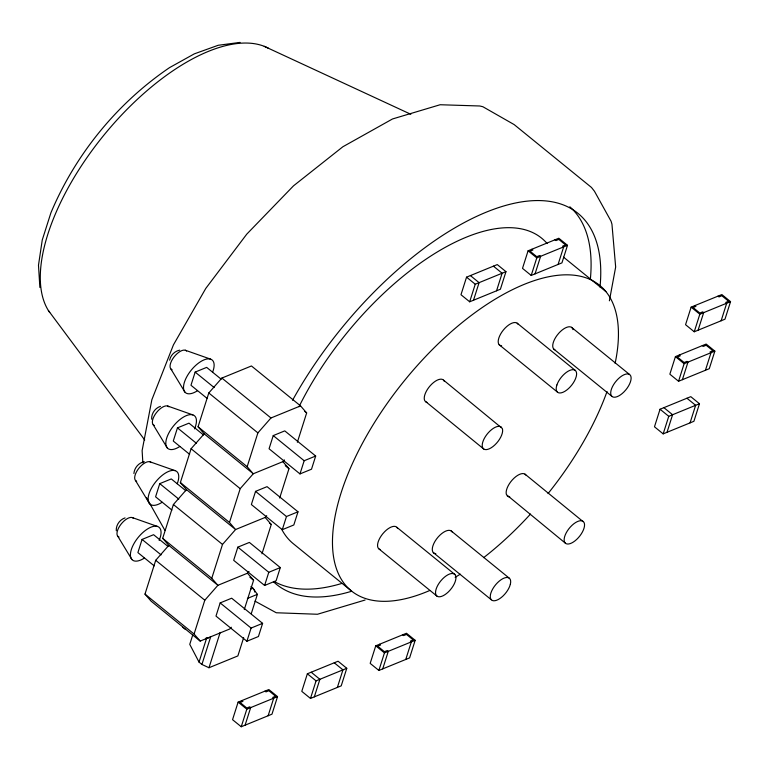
<?xml version="1.0" encoding="UTF-8"?>
<svg xmlns="http://www.w3.org/2000/svg" width="769" height="769" viewBox="0 0 769 769"><rect width="100%" height="100%" fill="white"/><g stroke="black" fill="none" stroke-linecap="round" stroke-linejoin="round"><path stroke-width="1.15" d="M133.912 473.521C134.315 467.869 138.68 462.765 144.284 461.708M609.384 300.814L615.661 267.026L611.951 224.202L611.076 221.241L594.475 191.27L591.476 187.453L514.153 124.588L482.865 106.728L479.769 105.987L440.137 104.738L392.517 118.964L342.859 146.764L293.498 185.848L246.753 234.161L205.794 288.404L173.429 344.887L151.849 399.765L142.121 450.615L142.851 462.813M169.632 360.161C170.555 355.22 174.746 351.125 179.667 350.155M168.094 546.499L153.589 534.705L142.073 539.425L137.891 552.594L154.204 565.859M185.781 490.718L171.285 478.933L159.76 483.643L155.588 496.822L171.891 510.078M203.477 434.946L188.982 423.161L177.456 427.872L173.275 441.05L189.587 454.306M221.164 379.175L206.669 367.38L195.153 372.1L190.972 385.269L207.274 398.534M231.315 627.235L229.768 628.984L200.2 641.086L151.099 601.166L144.985 594.11L155.713 560.293L168.796 545.384L162.682 538.338L173.4 504.522L186.492 489.613L180.369 482.557L191.097 448.74L204.179 433.841L198.066 426.785L208.793 392.969L221.876 378.06L251.444 365.967L300.544 405.888L306.658 412.943L297.363 442.242M192.663 635.204L189.76 644.355L199.027 662.099L201.92 664.454L208.976 667.742L237.861 655.928L243.648 637.684M200.2 641.086L194.076 634.031L204.804 600.214L217.896 585.305L247.464 573.213L249.002 571.454M168.796 545.384L217.896 585.305L211.773 578.259L222.501 544.442L235.583 529.533L265.161 517.441L266.699 515.682M186.492 489.613L235.583 529.533L229.47 522.478L240.197 488.661L253.28 473.762L282.848 461.66L284.386 459.91M204.179 433.841L253.28 473.762L247.157 466.706L257.884 432.889L270.967 417.98L300.544 405.888M199.027 662.099L206.688 637.943M220.165 602.915L215.983 616.094L246.907 641.24L258.432 636.521L262.613 623.351L231.68 598.205L220.165 602.915L251.088 628.062L262.613 623.351M237.852 547.144L233.67 560.313L264.603 585.459L276.119 580.749L280.301 567.58L249.377 542.424L237.852 547.144L268.785 572.29L280.301 567.58M255.548 491.362L251.367 504.541L282.29 529.687L293.816 524.977L297.997 511.798L267.064 486.652L255.548 491.362L286.472 516.518L297.997 511.798M273.235 435.59L269.063 448.769L299.987 473.915L311.512 469.205L315.684 456.027L284.761 430.88L273.235 435.59L304.168 460.737L315.684 456.027M201.92 664.454L210.629 637.011L208.043 638.02A7.036 4.037 17.6 0 1 205.659 638.26M208.976 667.742L220.184 632.397M244.282 609.567L253.587 580.259L247.464 573.213M261.979 553.795L271.274 524.487L265.161 517.441M279.676 498.024L288.971 468.715L282.848 461.66M251.242 613.739L257.394 594.35L252.847 588.208L250.905 586.699M246.907 641.24L251.088 628.062M264.603 585.459L268.785 572.29M282.29 529.687L286.472 516.518M299.987 473.915L304.168 460.737M238.121 702.116L232.546 719.678L241.245 726.753L271.976 714.18L277.542 696.618L268.842 689.543L238.121 702.116L246.82 709.181L277.542 696.618M241.245 726.753L246.82 709.181M245.09 725.177L250.665 707.615L249.694 706.826L246.811 708.009L240.053 702.51L242.927 701.328L241.966 700.54M268.131 715.756L273.706 698.185L272.735 697.406L275.619 696.224L268.852 690.725L265.968 691.898L265.007 691.12M307.36 673.788L301.784 691.36L310.484 698.435L341.215 685.861L346.781 668.299L338.081 661.225L307.36 673.788L316.059 680.863L346.781 668.299M310.484 698.435L316.059 680.863M314.329 696.858L319.894 679.296L311.205 672.221M466.552 277.157L460.977 294.719L469.676 301.794L500.398 289.231L505.973 271.659L497.274 264.584L466.552 277.157L475.242 284.222L505.973 271.659M337.37 687.438L342.945 669.866L334.246 662.791M469.676 301.794L475.242 284.222M473.512 300.227L479.087 282.656L470.388 275.581M375.753 645.816L370.177 663.378L378.877 670.453L409.598 657.889L415.173 640.317L406.474 633.252L375.753 645.816L384.452 652.891L415.173 640.317M496.553 290.797L502.128 273.226L493.429 266.161M378.877 670.453L384.452 652.891M382.722 668.886L388.287 651.314L387.326 650.536L384.442 651.708L377.675 646.21L380.559 645.028L379.588 644.249M528.082 250.8L522.507 268.371L531.206 275.446L561.937 262.873L567.503 245.311L558.803 238.236L528.082 250.8L536.781 257.875L567.503 245.311M405.763 659.456L411.338 641.894L410.367 641.106L413.251 639.923L406.484 634.425L403.6 635.607L402.639 634.819M531.206 275.446L536.781 257.875M535.051 273.87L540.626 256.308L539.655 255.519L536.772 256.692L530.014 251.194L532.888 250.021L531.927 249.233M558.092 264.44L563.667 246.878L562.697 246.09L565.58 244.917L558.813 239.409L555.929 240.591L554.968 239.803M675.422 356.624L669.857 374.195L678.556 381.27L709.278 368.697L714.853 351.135L706.153 344.06L675.422 356.624L684.122 363.699L714.853 351.135M691.129 307.129L685.554 324.701L694.253 331.775L724.975 319.202L730.55 301.64L721.851 294.565L691.129 307.129L699.828 314.204L730.55 301.64M660.052 409.233L654.477 426.795L663.176 433.87L693.907 421.306L699.473 403.735L690.773 396.66L660.052 409.233L668.751 416.308L699.473 403.735M678.556 381.27L684.122 363.699M694.253 331.775L699.828 314.204M663.176 433.87L668.751 416.308M682.391 379.694L687.967 362.132L686.996 361.343L684.122 362.526L677.354 357.018L680.238 355.845L679.267 355.057M698.098 330.199L703.664 312.637L702.703 311.849L699.819 313.031L693.052 307.523L695.935 306.35L694.965 305.562M667.021 432.303L672.587 414.731L663.897 407.657M705.433 370.274L711.008 352.702L710.047 351.914L712.921 350.741L706.153 345.243L703.279 346.415L702.308 345.627M721.139 320.779L726.705 303.207L725.744 302.419L728.628 301.246L721.86 295.748L718.977 296.921L718.015 296.132M690.062 422.873L695.637 405.301L686.938 398.236M160.442 406.349C155.127 408.07 151.224 413.597 151.676 419.201M125.059 517.893C119.743 519.623 115.84 525.14 116.292 530.754M250.656 589.112L252.847 588.208M247.397 598.445L257.394 594.35M365.092 600.031L317.472 614.258L276.263 612.758L254.981 601.137M240.091 42.401L218.185 45.284L194.317 53.859L169.555 67.614C117.119 103.219 75.41 154.406 50.898 212.84L42.257 239.976L38.488 265.218L39.873 287.443M185.348 350.251L210.543 359.123M167.661 406.022L192.856 414.895M149.965 461.794L175.159 470.666M132.268 517.575L157.472 526.448M264.219 46.313L410.829 114.283M563.552 257.173L605.895 291.605M571.55 327.344L629.542 374.493M553.786 349.088L611.768 396.237A14.063 6.527 -50.9 0 0 624.034 391.854L625.928 389.748A14.063 6.527 -50.9 0 0 630.051 374.916A14.063 6.527 -50.9 0 0 616.815 380.328L615.017 382.529A14.063 6.527 -50.9 0 0 611.768 396.237M517.172 323.182L575.164 370.331M499.158 344.723L557.15 391.873M443.578 380.155L502.301 428.468A14.063 6.527 -50.9 0 1 496.524 443.223A14.063 6.527 -50.9 0 1 483.797 449.048L424.892 400.947A14.063 6.527 -50.9 0 1 430.352 385.567A14.063 6.527 -50.9 0 1 443.578 380.155L444.309 381.318M524.996 474.146L583.902 522.257A14.063 6.527 -50.9 0 1 578.413 537.656A14.063 6.527 -50.9 0 1 565.186 543.02L506.473 494.698A14.063 6.527 -50.9 0 1 512.289 479.943A14.063 6.527 -50.9 0 1 524.996 474.146L525.919 475.107M304.812 411.434L306.658 412.943M451.182 530.937L509.165 578.086M221.876 378.06L270.967 417.98M433.303 552.594L491.295 599.743M396.891 527.332L454.883 574.481A14.063 6.527 -50.9 0 1 451.634 588.189L449.836 590.39A14.063 6.527 -50.9 0 1 436.6 595.802A14.063 6.527 -50.9 0 1 440.724 580.97L442.617 578.865A14.063 6.527 -50.9 0 1 454.883 574.481M195.153 372.1L214.176 387.566M208.793 392.969L257.884 432.889M285.261 465.697L288.971 468.715M379.127 549.076L437.109 596.225M198.066 426.785L247.157 466.706M177.456 427.872L196.48 443.338M191.097 448.74L240.197 488.661M269.419 522.978L271.274 524.487M351.606 591.101L293.614 543.952A196.864 91.338 -50.9 0 1 281.762 529.37M180.369 482.557L229.47 522.478M159.76 483.643L178.793 499.119M173.4 504.522L222.501 544.442M249.877 577.25L253.587 580.259M162.682 538.338L211.773 578.259M142.073 539.425L161.096 554.891M155.713 560.293L204.804 600.214M144.985 594.11L194.076 634.031M182.666 627.187L185.569 629.542M252.741 588.198L253.241 588.65A7.036 4.037 17.6 0 1 254.606 592.005M483.797 449.048L482.874 448.096A14.063 6.527 -50.9 0 1 488.334 432.716A14.063 6.527 -50.9 0 1 501.571 427.304M164.951 530.427L146.533 497.754M48.37 310.493L144.716 439.983M565.186 543.02L564.465 541.847A14.063 6.527 -50.9 0 1 570.281 527.092A14.063 6.527 -50.9 0 1 582.989 521.295M170.872 368.928L184.945 392.142M153.175 424.699L167.248 447.914M135.479 480.471L149.561 503.685M117.792 536.253L131.864 559.467M197.498 390.71A21.09 9.786 -50.9 0 1 183.829 384.452A21.09 9.786 -50.9 0 1 203.795 359.969A21.09 9.786 -50.9 0 1 212.6 372.186M172.083 369.716A11.929 5.537 -50.9 0 1 174.054 356.951A11.929 5.537 -50.9 0 1 186.569 351.039M144.428 558.034A21.09 9.786 -50.9 0 1 130.807 551.508A21.09 9.786 -50.9 0 1 151.214 527.082A21.09 9.786 -50.9 0 1 159.145 540.415M119.003 537.041A11.929 5.537 -50.9 0 1 120.973 524.275A11.929 5.537 -50.9 0 1 133.489 518.364M162.115 502.263A21.09 9.786 -50.9 0 1 148.446 496.005A21.09 9.786 -50.9 0 1 168.401 471.512A21.09 9.786 -50.9 0 1 177.216 483.739M136.699 481.269A11.929 5.537 -50.9 0 1 138.67 468.504A11.929 5.537 -50.9 0 1 151.185 462.592M179.811 446.481A21.09 9.786 -50.9 0 1 166.2 439.955A21.09 9.786 -50.9 0 1 186.607 415.529A21.09 9.786 -50.9 0 1 194.538 428.862M154.396 425.488A11.929 5.537 -50.9 0 1 156.357 412.732A11.929 5.537 -50.9 0 1 168.872 406.811M49.697 312.483A172.564 80.063 -50.9 0 1 105.641 133.027A172.564 80.063 -50.9 0 1 268.525 48.303M292.566 400.255A239.044 110.909 -50.9 0 1 492.891 209.591A239.044 110.909 -50.9 0 1 600.012 287.058M351.414 591.323A239.044 110.909 -50.9 0 1 273.437 581.729M569.819 206.774A239.044 110.909 -50.9 0 1 590.352 279.205M341.753 583.46A239.044 110.909 -50.9 0 1 274.312 581.566M427.083 402.398A14.063 6.527 -50.9 0 1 425.815 401.899M501.619 345.829A14.063 6.527 -50.9 0 1 498.341 339.994L498.898 337.841A14.063 6.527 -50.9 0 1 508.588 325.066A14.063 6.527 -50.9 0 1 518.046 324.191M573.011 329.661A14.063 6.527 -50.9 0 0 558.832 333.179L557.035 335.38A14.063 6.527 -50.9 0 0 554.891 349.818M509.732 496.88A14.063 6.527 -50.9 0 1 507.204 495.87M435.812 553.642A14.063 6.527 -50.9 0 1 432.928 545.788L433.841 543.491A14.063 6.527 -50.9 0 1 443.569 532.263A14.063 6.527 -50.9 0 1 452.085 531.908M397.621 528.495A14.063 6.527 -50.9 0 0 384.635 531.715L382.741 533.821A14.063 6.527 -50.9 0 0 380.395 549.575M299.016 406.714A196.864 91.338 -50.9 0 1 428.891 257.269A196.864 91.338 -50.9 0 1 547.153 243.552M429.679 590.534A196.864 91.338 -50.9 0 1 338.398 502.003A196.864 91.338 -50.9 0 1 511.174 290.307A196.864 91.338 -50.9 0 1 615.123 363.333M607.039 391.498A196.864 91.338 -50.9 0 1 548.037 493.573M530.495 514.067A196.864 91.338 -50.9 0 1 483.672 557.631M460.285 574.164A196.864 91.338 -50.9 0 1 455.133 577.346M556.881 384.99L556.333 387.143A14.063 6.527 -50.9 0 0 563.168 392.2A14.063 6.527 -50.9 0 0 575.481 378.809L576.241 376.57A14.063 6.527 -50.9 0 0 569.627 370.456A14.063 6.527 -50.9 0 0 556.881 384.99M510.356 584.229L509.636 586.459A14.063 6.527 -50.9 0 1 496.418 600.329A14.063 6.527 -50.9 0 1 490.91 592.937L491.833 590.65A14.063 6.527 -50.9 0 1 504.541 577.932A14.063 6.527 -50.9 0 1 510.356 584.229"/></g></svg>
